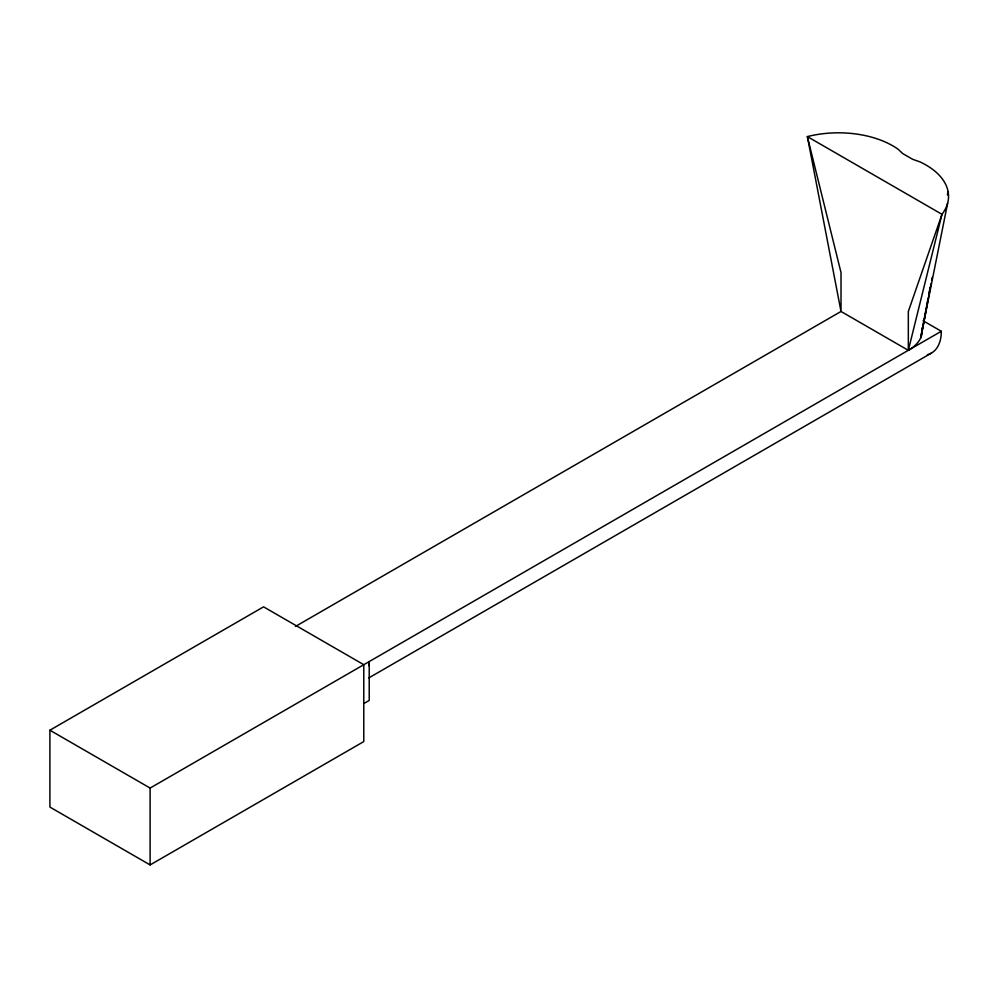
<?xml version="1.0" encoding="UTF-8"?>
<svg xmlns="http://www.w3.org/2000/svg" width="998" height="998" viewBox="0 0 998 998"><rect width="100%" height="100%" fill="white"/><g stroke="black" fill="none" stroke-linecap="round" stroke-linejoin="round"><path stroke-width="1.5" d="M922.264 330.899L931.072 283.457M931.633 280.401L932.207 277.332M928.078 298.365L920.643 338.01L947.626 203.218M928.651 295.321L930.086 287.698M49.9 730.212L263.572 606.846L363.783 664.705L363.783 741.576L150.112 864.929L49.9 807.07L49.9 730.212L150.112 788.071L941.314 331.274L923.1 320.757M295.483 626.432L841.015 311.463L908.33 350.323A47.592 27.482 0 0 0 922.002 328.03M368.811 677.904L931.458 353.067M364.07 703.403L369.223 700.421L369.223 661.574A47.592 27.482 60 0 1 369.011 665.791M150.112 788.071L150.112 864.929M941.314 331.274A47.592 27.482 60 0 1 927.441 354.702M948.1 191.641L947.526 194.697L948.1 191.641M941.975 214.321L908.33 350.323L908.33 311.463L941.975 214.321A76.796 44.336 0 0 0 919.931 161.863L912.683 159.318L902.641 153.517L898.225 149.326A76.796 44.336 0 0 0 807.37 136.601L841.015 311.463L841.015 272.604L807.37 136.601L941.975 214.321"/></g></svg>
